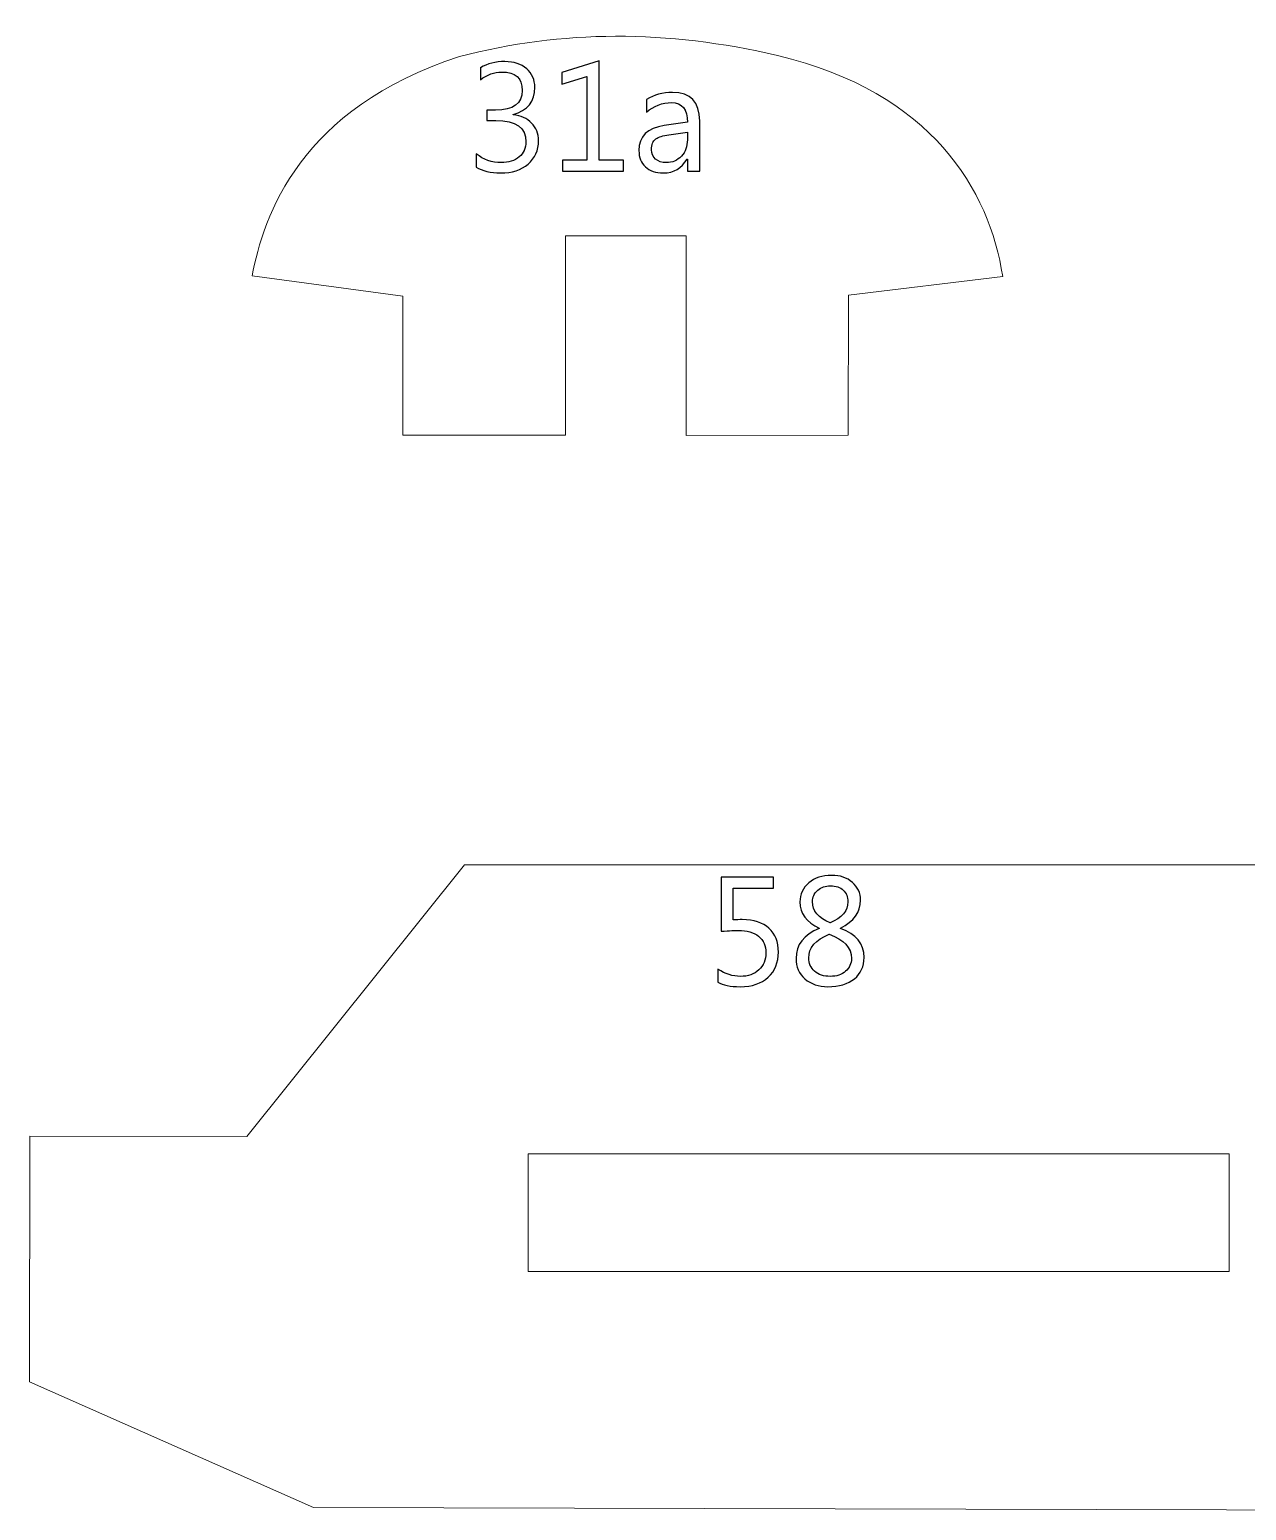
# Model space of a CAD drawing. Header units: centimetres. Extents: x -196 to 200, y -267 to 229.
# Drawn here: x -144.79 to -111.02, y -217.05 to -175.97 of the extents above; entities that cross this region are included whole.
import ezdxf

# ---------------------------------------------------------------- set-up
doc = ezdxf.new("R2010")
doc.units = ezdxf.units.CM
doc.header["$MEASUREMENT"] = 0
doc.layers.add('Camada 1', color=7, linetype='Continuous')
doc.layers.add('Camada 2', color=20, linetype='Continuous')

msp = doc.modelspace()

# ---------------------------------------------------------------- linework, layer by layer
at = {"layer": 'Camada 1', "lineweight": 9}
msp.add_lwpolyline([(-130.955, -210.424), (-111.496, -210.424), (-111.496, -207.153), (-130.955, -207.153), (-130.955, -210.424)], close=True, dxfattribs=at)
for points, knots in [([(-129.921, -181.685), (-129.921, -181.685), (-126.57, -181.685), (-126.57, -181.685), (-126.57, -181.685), (-126.57, -181.685), (-126.572, -187.224), (-126.572, -187.224), (-126.572, -187.224), (-126.572, -187.224), (-122.069, -187.223), (-122.069, -187.223), (-122.069, -187.223), (-122.069, -187.223), (-122.066, -183.337), (-122.066, -183.337), (-122.066, -183.337), (-122.066, -183.337), (-117.783, -182.818), (-117.783, -182.818), (-117.783, -182.818), (-118.154, -180.424), (-119.728, -177.719), (-124.036, -176.683), (-124.036, -176.683), (-127.095, -175.969), (-130.012, -175.967), (-132.859, -176.717), (-132.859, -176.717), (-137.282, -178.147), (-138.307, -181.135), (-138.611, -182.802), (-138.611, -182.802), (-138.611, -182.802), (-134.433, -183.358), (-134.433, -183.358), (-134.433, -183.358), (-134.433, -183.358), (-134.432, -187.216), (-134.432, -187.216), (-134.432, -187.216), (-134.432, -187.216), (-129.921, -187.223), (-129.921, -187.223), (-129.921, -187.223), (-129.921, -187.223), (-129.921, -181.685), (-129.921, -181.685)], [0, 0, 0, 0, 0.076923, 0.076923, 0.076923, 0.076923, 0.153846, 0.153846, 0.153846, 0.153846, 0.230769, 0.230769, 0.230769, 0.230769, 0.307692, 0.307692, 0.307692, 0.307692, 0.384615, 0.384615, 0.384615, 0.384615, 0.461538, 0.461538, 0.461538, 0.461538, 0.538462, 0.538462, 0.538462, 0.538462, 0.615385, 0.615385, 0.615385, 0.615385, 0.692308, 0.692308, 0.692308, 0.692308, 0.769231, 0.769231, 0.769231, 0.769231, 0.846154, 0.846154, 0.846154, 0.846154, 1, 1, 1, 1]), ([(-104.327, -217.05), (-104.327, -217.05), (-136.912, -216.969), (-136.912, -216.969), (-136.912, -216.969), (-136.912, -216.969), (-144.789, -213.482), (-144.789, -213.482), (-144.789, -213.482), (-144.789, -213.482), (-144.787, -206.668), (-144.787, -206.668), (-144.787, -206.668), (-144.787, -206.668), (-138.757, -206.675), (-138.757, -206.675), (-138.757, -206.675), (-138.757, -206.675), (-132.719, -199.139), (-132.719, -199.139), (-132.719, -199.139), (-132.719, -199.139), (-104.327, -199.139), (-104.327, -199.139), (-104.327, -199.139), (-104.327, -199.139), (-104.327, -217.05), (-104.327, -217.05)], [0, 0, 0, 0, 0.125, 0.125, 0.125, 0.125, 0.25, 0.25, 0.25, 0.25, 0.375, 0.375, 0.375, 0.375, 0.5, 0.5, 0.5, 0.5, 0.625, 0.625, 0.625, 0.625, 0.75, 0.75, 0.75, 0.75, 1, 1, 1, 1])]:
    msp.add_open_spline(points, degree=3, knots=knots, dxfattribs=at)
at = {"layer": 'Camada 2'}
for points, knots in [([(-132.394, -179.781), (-132.394, -179.781), (-132.394, -179.414), (-132.394, -179.414), (-132.394, -179.414), (-132.19, -179.576), (-131.959, -179.657), (-131.702, -179.657), (-131.702, -179.657), (-131.493, -179.657), (-131.327, -179.605), (-131.202, -179.5), (-131.202, -179.5), (-131.078, -179.396), (-131.016, -179.255), (-131.016, -179.079), (-131.016, -179.079), (-131.016, -178.687), (-131.293, -178.492), (-131.847, -178.492), (-131.847, -178.492), (-131.847, -178.492), (-132.096, -178.492), (-132.096, -178.492), (-132.096, -178.492), (-132.096, -178.492), (-132.096, -178.202), (-132.096, -178.202), (-132.096, -178.202), (-132.096, -178.202), (-131.859, -178.202), (-131.859, -178.202), (-131.859, -178.202), (-131.365, -178.202), (-131.118, -178.018), (-131.118, -177.652), (-131.118, -177.652), (-131.118, -177.312), (-131.307, -177.143), (-131.684, -177.143), (-131.684, -177.143), (-131.894, -177.143), (-132.093, -177.214), (-132.279, -177.357), (-132.279, -177.357), (-132.279, -177.357), (-132.279, -177.024), (-132.279, -177.024), (-132.279, -177.024), (-132.087, -176.91), (-131.86, -176.853), (-131.599, -176.853), (-131.599, -176.853), (-131.347, -176.853), (-131.146, -176.92), (-130.994, -177.053), (-130.994, -177.053), (-130.844, -177.187), (-130.768, -177.357), (-130.768, -177.566), (-130.768, -177.566), (-130.768, -177.959), (-130.968, -178.212), (-131.369, -178.325), (-131.369, -178.325), (-131.369, -178.325), (-131.369, -178.333), (-131.369, -178.333), (-131.369, -178.333), (-131.154, -178.354), (-130.983, -178.429), (-130.856, -178.559), (-130.856, -178.559), (-130.729, -178.69), (-130.666, -178.852), (-130.666, -179.046), (-130.666, -179.046), (-130.666, -179.315), (-130.762, -179.531), (-130.955, -179.696), (-130.955, -179.696), (-131.147, -179.86), (-131.401, -179.943), (-131.717, -179.943), (-131.717, -179.943), (-132, -179.943), (-132.226, -179.889), (-132.394, -179.781)], [0, 0, 0, 0, 0.043478, 0.043478, 0.043478, 0.043478, 0.086957, 0.086957, 0.086957, 0.086957, 0.130435, 0.130435, 0.130435, 0.130435, 0.173913, 0.173913, 0.173913, 0.173913, 0.217391, 0.217391, 0.217391, 0.217391, 0.26087, 0.26087, 0.26087, 0.26087, 0.304348, 0.304348, 0.304348, 0.304348, 0.347826, 0.347826, 0.347826, 0.347826, 0.391304, 0.391304, 0.391304, 0.391304, 0.434783, 0.434783, 0.434783, 0.434783, 0.478261, 0.478261, 0.478261, 0.478261, 0.521739, 0.521739, 0.521739, 0.521739, 0.565217, 0.565217, 0.565217, 0.565217, 0.608696, 0.608696, 0.608696, 0.608696, 0.652174, 0.652174, 0.652174, 0.652174, 0.695652, 0.695652, 0.695652, 0.695652, 0.73913, 0.73913, 0.73913, 0.73913, 0.782609, 0.782609, 0.782609, 0.782609, 0.826087, 0.826087, 0.826087, 0.826087, 0.869565, 0.869565, 0.869565, 0.869565, 0.913043, 0.913043, 0.913043, 0.913043, 1, 1, 1, 1]), ([(-128.31, -179.892), (-128.31, -179.892), (-130, -179.892), (-130, -179.892), (-130, -179.892), (-130, -179.892), (-130, -179.593), (-130, -179.593), (-130, -179.593), (-130, -179.593), (-129.326, -179.593), (-129.326, -179.593), (-129.326, -179.593), (-129.326, -179.593), (-129.326, -177.27), (-129.326, -177.27), (-129.326, -177.27), (-129.326, -177.27), (-130.017, -177.476), (-130.017, -177.476), (-130.017, -177.476), (-130.017, -177.476), (-130.017, -177.152), (-130.017, -177.152), (-130.017, -177.152), (-130.017, -177.152), (-128.984, -176.836), (-128.984, -176.836), (-128.984, -176.836), (-128.984, -176.836), (-128.984, -179.593), (-128.984, -179.593), (-128.984, -179.593), (-128.984, -179.593), (-128.31, -179.593), (-128.31, -179.593), (-128.31, -179.593), (-128.31, -179.593), (-128.31, -179.892), (-128.31, -179.892)], [0, 0, 0, 0, 0.090909, 0.090909, 0.090909, 0.090909, 0.181818, 0.181818, 0.181818, 0.181818, 0.272727, 0.272727, 0.272727, 0.272727, 0.363636, 0.363636, 0.363636, 0.363636, 0.454545, 0.454545, 0.454545, 0.454545, 0.545455, 0.545455, 0.545455, 0.545455, 0.636364, 0.636364, 0.636364, 0.636364, 0.727273, 0.727273, 0.727273, 0.727273, 0.818182, 0.818182, 0.818182, 0.818182, 1, 1, 1, 1]), ([(-126.193, -179.892), (-126.193, -179.892), (-126.535, -179.892), (-126.535, -179.892), (-126.535, -179.892), (-126.535, -179.892), (-126.535, -179.558), (-126.535, -179.558), (-126.535, -179.558), (-126.535, -179.558), (-126.543, -179.558), (-126.543, -179.558), (-126.543, -179.558), (-126.692, -179.815), (-126.91, -179.943), (-127.2, -179.943), (-127.2, -179.943), (-127.412, -179.943), (-127.579, -179.887), (-127.699, -179.774), (-127.699, -179.774), (-127.819, -179.661), (-127.879, -179.512), (-127.879, -179.325), (-127.879, -179.325), (-127.879, -178.926), (-127.644, -178.694), (-127.175, -178.628), (-127.175, -178.628), (-127.175, -178.628), (-126.535, -178.539), (-126.535, -178.539), (-126.535, -178.539), (-126.535, -178.175), (-126.681, -177.992), (-126.974, -177.992), (-126.974, -177.992), (-127.231, -177.992), (-127.463, -178.081), (-127.67, -178.257), (-127.67, -178.257), (-127.67, -178.257), (-127.67, -177.907), (-127.67, -177.907), (-127.67, -177.907), (-127.46, -177.773), (-127.219, -177.707), (-126.945, -177.707), (-126.945, -177.707), (-126.444, -177.707), (-126.193, -177.972), (-126.193, -178.503), (-126.193, -178.503), (-126.193, -178.503), (-126.193, -179.892), (-126.193, -179.892)], [0, 0, 0, 0, 0.066667, 0.066667, 0.066667, 0.066667, 0.133333, 0.133333, 0.133333, 0.133333, 0.2, 0.2, 0.2, 0.2, 0.266667, 0.266667, 0.266667, 0.266667, 0.333333, 0.333333, 0.333333, 0.333333, 0.4, 0.4, 0.4, 0.4, 0.466667, 0.466667, 0.466667, 0.466667, 0.533333, 0.533333, 0.533333, 0.533333, 0.6, 0.6, 0.6, 0.6, 0.666667, 0.666667, 0.666667, 0.666667, 0.733333, 0.733333, 0.733333, 0.733333, 0.8, 0.8, 0.8, 0.8, 0.866667, 0.866667, 0.866667, 0.866667, 1, 1, 1, 1]), ([(-126.535, -178.812), (-126.535, -178.812), (-127.05, -178.883), (-127.05, -178.883), (-127.05, -178.883), (-127.208, -178.905), (-127.328, -178.945), (-127.408, -179.001), (-127.408, -179.001), (-127.489, -179.058), (-127.529, -179.158), (-127.529, -179.301), (-127.529, -179.301), (-127.529, -179.406), (-127.492, -179.491), (-127.417, -179.557), (-127.417, -179.557), (-127.343, -179.623), (-127.244, -179.657), (-127.121, -179.657), (-127.121, -179.657), (-126.951, -179.657), (-126.811, -179.597), (-126.7, -179.478), (-126.7, -179.478), (-126.59, -179.359), (-126.535, -179.208), (-126.535, -179.025), (-126.535, -179.025), (-126.535, -179.025), (-126.535, -178.812), (-126.535, -178.812)], [0, 0, 0, 0, 0.111111, 0.111111, 0.111111, 0.111111, 0.222222, 0.222222, 0.222222, 0.222222, 0.333333, 0.333333, 0.333333, 0.333333, 0.444444, 0.444444, 0.444444, 0.444444, 0.555556, 0.555556, 0.555556, 0.555556, 0.666667, 0.666667, 0.666667, 0.666667, 0.777778, 0.777778, 0.777778, 0.777778, 1, 1, 1, 1]), ([(-125.685, -202.397), (-125.685, -202.397), (-125.685, -202.034), (-125.685, -202.034), (-125.685, -202.034), (-125.481, -202.168), (-125.274, -202.235), (-125.062, -202.235), (-125.062, -202.235), (-124.851, -202.235), (-124.681, -202.175), (-124.552, -202.055), (-124.552, -202.055), (-124.423, -201.937), (-124.358, -201.778), (-124.358, -201.581), (-124.358, -201.581), (-124.358, -201.385), (-124.424, -201.232), (-124.556, -201.123), (-124.556, -201.123), (-124.688, -201.013), (-124.877, -200.959), (-125.123, -200.959), (-125.123, -200.959), (-125.206, -200.959), (-125.363, -200.967), (-125.592, -200.984), (-125.592, -200.984), (-125.592, -200.984), (-125.592, -199.482), (-125.592, -199.482), (-125.592, -199.482), (-125.592, -199.482), (-124.145, -199.482), (-124.145, -199.482), (-124.145, -199.482), (-124.145, -199.482), (-124.145, -199.789), (-124.145, -199.789), (-124.145, -199.789), (-124.145, -199.789), (-125.267, -199.789), (-125.267, -199.789), (-125.267, -199.789), (-125.267, -199.789), (-125.267, -200.668), (-125.267, -200.668), (-125.267, -200.668), (-125.175, -200.663), (-125.091, -200.66), (-125.013, -200.66), (-125.013, -200.66), (-124.693, -200.66), (-124.446, -200.74), (-124.271, -200.9), (-124.271, -200.9), (-124.096, -201.06), (-124.008, -201.28), (-124.008, -201.559), (-124.008, -201.559), (-124.008, -201.848), (-124.102, -202.08), (-124.291, -202.256), (-124.291, -202.256), (-124.479, -202.432), (-124.738, -202.521), (-125.066, -202.521), (-125.066, -202.521), (-125.343, -202.521), (-125.549, -202.479), (-125.685, -202.397)], [0, 0, 0, 0, 0.052632, 0.052632, 0.052632, 0.052632, 0.105263, 0.105263, 0.105263, 0.105263, 0.157895, 0.157895, 0.157895, 0.157895, 0.210526, 0.210526, 0.210526, 0.210526, 0.263158, 0.263158, 0.263158, 0.263158, 0.315789, 0.315789, 0.315789, 0.315789, 0.368421, 0.368421, 0.368421, 0.368421, 0.421053, 0.421053, 0.421053, 0.421053, 0.473684, 0.473684, 0.473684, 0.473684, 0.526316, 0.526316, 0.526316, 0.526316, 0.578947, 0.578947, 0.578947, 0.578947, 0.631579, 0.631579, 0.631579, 0.631579, 0.684211, 0.684211, 0.684211, 0.684211, 0.736842, 0.736842, 0.736842, 0.736842, 0.789474, 0.789474, 0.789474, 0.789474, 0.842105, 0.842105, 0.842105, 0.842105, 0.894737, 0.894737, 0.894737, 0.894737, 1, 1, 1, 1]), ([(-122.873, -200.903), (-122.873, -200.903), (-122.873, -200.895), (-122.873, -200.895), (-122.873, -200.895), (-123.232, -200.728), (-123.411, -200.486), (-123.411, -200.169), (-123.411, -200.169), (-123.411, -199.954), (-123.329, -199.776), (-123.165, -199.638), (-123.165, -199.638), (-123, -199.5), (-122.789, -199.431), (-122.53, -199.431), (-122.53, -199.431), (-122.297, -199.431), (-122.105, -199.495), (-121.955, -199.625), (-121.955, -199.625), (-121.805, -199.754), (-121.729, -199.92), (-121.729, -200.123), (-121.729, -200.123), (-121.729, -200.454), (-121.914, -200.711), (-122.284, -200.895), (-122.284, -200.895), (-122.284, -200.895), (-122.284, -200.903), (-122.284, -200.903), (-122.284, -200.903), (-121.849, -201.059), (-121.631, -201.329), (-121.631, -201.712), (-121.631, -201.712), (-121.631, -201.959), (-121.72, -202.156), (-121.898, -202.302), (-121.898, -202.302), (-122.075, -202.447), (-122.322, -202.521), (-122.639, -202.521), (-122.639, -202.521), (-122.894, -202.521), (-123.104, -202.448), (-123.27, -202.304), (-123.27, -202.304), (-123.435, -202.159), (-123.518, -201.971), (-123.518, -201.741), (-123.518, -201.741), (-123.518, -201.358), (-123.303, -201.078), (-122.873, -200.903)], [0, 0, 0, 0, 0.066667, 0.066667, 0.066667, 0.066667, 0.133333, 0.133333, 0.133333, 0.133333, 0.2, 0.2, 0.2, 0.2, 0.266667, 0.266667, 0.266667, 0.266667, 0.333333, 0.333333, 0.333333, 0.333333, 0.4, 0.4, 0.4, 0.4, 0.466667, 0.466667, 0.466667, 0.466667, 0.533333, 0.533333, 0.533333, 0.533333, 0.6, 0.6, 0.6, 0.6, 0.666667, 0.666667, 0.666667, 0.666667, 0.733333, 0.733333, 0.733333, 0.733333, 0.8, 0.8, 0.8, 0.8, 0.866667, 0.866667, 0.866667, 0.866667, 1, 1, 1, 1]), ([(-122.079, -200.166), (-122.079, -200.028), (-122.123, -199.919), (-122.209, -199.84), (-122.209, -199.84), (-122.295, -199.761), (-122.413, -199.721), (-122.562, -199.721), (-122.562, -199.721), (-122.701, -199.721), (-122.819, -199.762), (-122.916, -199.845), (-122.916, -199.845), (-123.012, -199.928), (-123.061, -200.033), (-123.061, -200.161), (-123.061, -200.161), (-123.061, -200.422), (-122.899, -200.617), (-122.574, -200.749), (-122.574, -200.749), (-122.244, -200.613), (-122.079, -200.419), (-122.079, -200.166)], [0, 0, 0, 0, 0.142857, 0.142857, 0.142857, 0.142857, 0.285714, 0.285714, 0.285714, 0.285714, 0.428571, 0.428571, 0.428571, 0.428571, 0.571429, 0.571429, 0.571429, 0.571429, 0.714286, 0.714286, 0.714286, 0.714286, 1, 1, 1, 1]), ([(-122.597, -201.065), (-122.978, -201.217), (-123.167, -201.437), (-123.167, -201.725), (-123.167, -201.725), (-123.167, -201.874), (-123.112, -201.996), (-123.002, -202.092), (-123.002, -202.092), (-122.892, -202.187), (-122.746, -202.235), (-122.566, -202.235), (-122.566, -202.235), (-122.394, -202.235), (-122.254, -202.188), (-122.145, -202.094), (-122.145, -202.094), (-122.036, -202), (-121.981, -201.881), (-121.981, -201.738), (-121.981, -201.738), (-121.981, -201.437), (-122.187, -201.213), (-122.597, -201.065)], [0, 0, 0, 0, 0.142857, 0.142857, 0.142857, 0.142857, 0.285714, 0.285714, 0.285714, 0.285714, 0.428571, 0.428571, 0.428571, 0.428571, 0.571429, 0.571429, 0.571429, 0.571429, 0.714286, 0.714286, 0.714286, 0.714286, 1, 1, 1, 1])]:
    msp.add_open_spline(points, degree=3, knots=knots, dxfattribs=at)
at = {"layer": 'Camada 2', "lineweight": 9}
for points, knots in [([(-132.394, -179.781), (-132.394, -179.781), (-132.394, -179.414), (-132.394, -179.414), (-132.394, -179.414), (-132.19, -179.576), (-131.959, -179.657), (-131.702, -179.657), (-131.702, -179.657), (-131.493, -179.657), (-131.327, -179.605), (-131.202, -179.5), (-131.202, -179.5), (-131.078, -179.396), (-131.016, -179.255), (-131.016, -179.079), (-131.016, -179.079), (-131.016, -178.687), (-131.293, -178.492), (-131.847, -178.492), (-131.847, -178.492), (-131.847, -178.492), (-132.096, -178.492), (-132.096, -178.492), (-132.096, -178.492), (-132.096, -178.492), (-132.096, -178.202), (-132.096, -178.202), (-132.096, -178.202), (-132.096, -178.202), (-131.859, -178.202), (-131.859, -178.202), (-131.859, -178.202), (-131.365, -178.202), (-131.118, -178.018), (-131.118, -177.652), (-131.118, -177.652), (-131.118, -177.312), (-131.307, -177.143), (-131.684, -177.143), (-131.684, -177.143), (-131.894, -177.143), (-132.093, -177.214), (-132.279, -177.357), (-132.279, -177.357), (-132.279, -177.357), (-132.279, -177.024), (-132.279, -177.024), (-132.279, -177.024), (-132.087, -176.91), (-131.86, -176.853), (-131.599, -176.853), (-131.599, -176.853), (-131.347, -176.853), (-131.146, -176.92), (-130.994, -177.053), (-130.994, -177.053), (-130.844, -177.187), (-130.768, -177.357), (-130.768, -177.566), (-130.768, -177.566), (-130.768, -177.959), (-130.968, -178.212), (-131.369, -178.325), (-131.369, -178.325), (-131.369, -178.325), (-131.369, -178.333), (-131.369, -178.333), (-131.369, -178.333), (-131.154, -178.354), (-130.983, -178.429), (-130.856, -178.559), (-130.856, -178.559), (-130.729, -178.69), (-130.666, -178.852), (-130.666, -179.046), (-130.666, -179.046), (-130.666, -179.315), (-130.762, -179.531), (-130.955, -179.696), (-130.955, -179.696), (-131.147, -179.86), (-131.401, -179.943), (-131.717, -179.943), (-131.717, -179.943), (-132, -179.943), (-132.226, -179.889), (-132.394, -179.781)], [0, 0, 0, 0, 0.043478, 0.043478, 0.043478, 0.043478, 0.086957, 0.086957, 0.086957, 0.086957, 0.130435, 0.130435, 0.130435, 0.130435, 0.173913, 0.173913, 0.173913, 0.173913, 0.217391, 0.217391, 0.217391, 0.217391, 0.26087, 0.26087, 0.26087, 0.26087, 0.304348, 0.304348, 0.304348, 0.304348, 0.347826, 0.347826, 0.347826, 0.347826, 0.391304, 0.391304, 0.391304, 0.391304, 0.434783, 0.434783, 0.434783, 0.434783, 0.478261, 0.478261, 0.478261, 0.478261, 0.521739, 0.521739, 0.521739, 0.521739, 0.565217, 0.565217, 0.565217, 0.565217, 0.608696, 0.608696, 0.608696, 0.608696, 0.652174, 0.652174, 0.652174, 0.652174, 0.695652, 0.695652, 0.695652, 0.695652, 0.73913, 0.73913, 0.73913, 0.73913, 0.782609, 0.782609, 0.782609, 0.782609, 0.826087, 0.826087, 0.826087, 0.826087, 0.869565, 0.869565, 0.869565, 0.869565, 0.913043, 0.913043, 0.913043, 0.913043, 1, 1, 1, 1]), ([(-128.31, -179.892), (-128.31, -179.892), (-130, -179.892), (-130, -179.892), (-130, -179.892), (-130, -179.892), (-130, -179.593), (-130, -179.593), (-130, -179.593), (-130, -179.593), (-129.326, -179.593), (-129.326, -179.593), (-129.326, -179.593), (-129.326, -179.593), (-129.326, -177.27), (-129.326, -177.27), (-129.326, -177.27), (-129.326, -177.27), (-130.017, -177.476), (-130.017, -177.476), (-130.017, -177.476), (-130.017, -177.476), (-130.017, -177.152), (-130.017, -177.152), (-130.017, -177.152), (-130.017, -177.152), (-128.984, -176.836), (-128.984, -176.836), (-128.984, -176.836), (-128.984, -176.836), (-128.984, -179.593), (-128.984, -179.593), (-128.984, -179.593), (-128.984, -179.593), (-128.31, -179.593), (-128.31, -179.593), (-128.31, -179.593), (-128.31, -179.593), (-128.31, -179.892), (-128.31, -179.892)], [0, 0, 0, 0, 0.090909, 0.090909, 0.090909, 0.090909, 0.181818, 0.181818, 0.181818, 0.181818, 0.272727, 0.272727, 0.272727, 0.272727, 0.363636, 0.363636, 0.363636, 0.363636, 0.454545, 0.454545, 0.454545, 0.454545, 0.545455, 0.545455, 0.545455, 0.545455, 0.636364, 0.636364, 0.636364, 0.636364, 0.727273, 0.727273, 0.727273, 0.727273, 0.818182, 0.818182, 0.818182, 0.818182, 1, 1, 1, 1]), ([(-126.193, -179.892), (-126.193, -179.892), (-126.535, -179.892), (-126.535, -179.892), (-126.535, -179.892), (-126.535, -179.892), (-126.535, -179.558), (-126.535, -179.558), (-126.535, -179.558), (-126.535, -179.558), (-126.543, -179.558), (-126.543, -179.558), (-126.543, -179.558), (-126.692, -179.815), (-126.91, -179.943), (-127.2, -179.943), (-127.2, -179.943), (-127.412, -179.943), (-127.579, -179.887), (-127.699, -179.774), (-127.699, -179.774), (-127.819, -179.661), (-127.879, -179.512), (-127.879, -179.325), (-127.879, -179.325), (-127.879, -178.926), (-127.644, -178.694), (-127.175, -178.628), (-127.175, -178.628), (-127.175, -178.628), (-126.535, -178.539), (-126.535, -178.539), (-126.535, -178.539), (-126.535, -178.175), (-126.681, -177.992), (-126.974, -177.992), (-126.974, -177.992), (-127.231, -177.992), (-127.463, -178.081), (-127.67, -178.257), (-127.67, -178.257), (-127.67, -178.257), (-127.67, -177.907), (-127.67, -177.907), (-127.67, -177.907), (-127.46, -177.773), (-127.219, -177.707), (-126.945, -177.707), (-126.945, -177.707), (-126.444, -177.707), (-126.193, -177.972), (-126.193, -178.503), (-126.193, -178.503), (-126.193, -178.503), (-126.193, -179.892), (-126.193, -179.892)], [0, 0, 0, 0, 0.066667, 0.066667, 0.066667, 0.066667, 0.133333, 0.133333, 0.133333, 0.133333, 0.2, 0.2, 0.2, 0.2, 0.266667, 0.266667, 0.266667, 0.266667, 0.333333, 0.333333, 0.333333, 0.333333, 0.4, 0.4, 0.4, 0.4, 0.466667, 0.466667, 0.466667, 0.466667, 0.533333, 0.533333, 0.533333, 0.533333, 0.6, 0.6, 0.6, 0.6, 0.666667, 0.666667, 0.666667, 0.666667, 0.733333, 0.733333, 0.733333, 0.733333, 0.8, 0.8, 0.8, 0.8, 0.866667, 0.866667, 0.866667, 0.866667, 1, 1, 1, 1]), ([(-126.535, -178.812), (-126.535, -178.812), (-127.05, -178.883), (-127.05, -178.883), (-127.05, -178.883), (-127.208, -178.905), (-127.328, -178.945), (-127.408, -179.001), (-127.408, -179.001), (-127.489, -179.058), (-127.529, -179.158), (-127.529, -179.301), (-127.529, -179.301), (-127.529, -179.406), (-127.492, -179.491), (-127.417, -179.557), (-127.417, -179.557), (-127.343, -179.623), (-127.244, -179.657), (-127.121, -179.657), (-127.121, -179.657), (-126.951, -179.657), (-126.811, -179.597), (-126.7, -179.478), (-126.7, -179.478), (-126.59, -179.359), (-126.535, -179.208), (-126.535, -179.025), (-126.535, -179.025), (-126.535, -179.025), (-126.535, -178.812), (-126.535, -178.812)], [0, 0, 0, 0, 0.111111, 0.111111, 0.111111, 0.111111, 0.222222, 0.222222, 0.222222, 0.222222, 0.333333, 0.333333, 0.333333, 0.333333, 0.444444, 0.444444, 0.444444, 0.444444, 0.555556, 0.555556, 0.555556, 0.555556, 0.666667, 0.666667, 0.666667, 0.666667, 0.777778, 0.777778, 0.777778, 0.777778, 1, 1, 1, 1]), ([(-125.685, -202.397), (-125.685, -202.397), (-125.685, -202.034), (-125.685, -202.034), (-125.685, -202.034), (-125.481, -202.168), (-125.274, -202.235), (-125.062, -202.235), (-125.062, -202.235), (-124.851, -202.235), (-124.681, -202.175), (-124.552, -202.055), (-124.552, -202.055), (-124.423, -201.937), (-124.358, -201.778), (-124.358, -201.581), (-124.358, -201.581), (-124.358, -201.385), (-124.424, -201.232), (-124.556, -201.123), (-124.556, -201.123), (-124.688, -201.013), (-124.877, -200.959), (-125.123, -200.959), (-125.123, -200.959), (-125.206, -200.959), (-125.363, -200.967), (-125.592, -200.984), (-125.592, -200.984), (-125.592, -200.984), (-125.592, -199.482), (-125.592, -199.482), (-125.592, -199.482), (-125.592, -199.482), (-124.145, -199.482), (-124.145, -199.482), (-124.145, -199.482), (-124.145, -199.482), (-124.145, -199.789), (-124.145, -199.789), (-124.145, -199.789), (-124.145, -199.789), (-125.267, -199.789), (-125.267, -199.789), (-125.267, -199.789), (-125.267, -199.789), (-125.267, -200.668), (-125.267, -200.668), (-125.267, -200.668), (-125.175, -200.663), (-125.091, -200.66), (-125.013, -200.66), (-125.013, -200.66), (-124.693, -200.66), (-124.446, -200.74), (-124.271, -200.9), (-124.271, -200.9), (-124.096, -201.06), (-124.008, -201.28), (-124.008, -201.559), (-124.008, -201.559), (-124.008, -201.848), (-124.102, -202.08), (-124.291, -202.256), (-124.291, -202.256), (-124.479, -202.432), (-124.738, -202.521), (-125.066, -202.521), (-125.066, -202.521), (-125.343, -202.521), (-125.549, -202.479), (-125.685, -202.397)], [0, 0, 0, 0, 0.052632, 0.052632, 0.052632, 0.052632, 0.105263, 0.105263, 0.105263, 0.105263, 0.157895, 0.157895, 0.157895, 0.157895, 0.210526, 0.210526, 0.210526, 0.210526, 0.263158, 0.263158, 0.263158, 0.263158, 0.315789, 0.315789, 0.315789, 0.315789, 0.368421, 0.368421, 0.368421, 0.368421, 0.421053, 0.421053, 0.421053, 0.421053, 0.473684, 0.473684, 0.473684, 0.473684, 0.526316, 0.526316, 0.526316, 0.526316, 0.578947, 0.578947, 0.578947, 0.578947, 0.631579, 0.631579, 0.631579, 0.631579, 0.684211, 0.684211, 0.684211, 0.684211, 0.736842, 0.736842, 0.736842, 0.736842, 0.789474, 0.789474, 0.789474, 0.789474, 0.842105, 0.842105, 0.842105, 0.842105, 0.894737, 0.894737, 0.894737, 0.894737, 1, 1, 1, 1]), ([(-122.873, -200.903), (-122.873, -200.903), (-122.873, -200.895), (-122.873, -200.895), (-122.873, -200.895), (-123.232, -200.728), (-123.411, -200.486), (-123.411, -200.169), (-123.411, -200.169), (-123.411, -199.954), (-123.329, -199.776), (-123.165, -199.638), (-123.165, -199.638), (-123, -199.5), (-122.789, -199.431), (-122.53, -199.431), (-122.53, -199.431), (-122.297, -199.431), (-122.105, -199.495), (-121.955, -199.625), (-121.955, -199.625), (-121.805, -199.754), (-121.729, -199.92), (-121.729, -200.123), (-121.729, -200.123), (-121.729, -200.454), (-121.914, -200.711), (-122.284, -200.895), (-122.284, -200.895), (-122.284, -200.895), (-122.284, -200.903), (-122.284, -200.903), (-122.284, -200.903), (-121.849, -201.059), (-121.631, -201.329), (-121.631, -201.712), (-121.631, -201.712), (-121.631, -201.959), (-121.72, -202.156), (-121.898, -202.302), (-121.898, -202.302), (-122.075, -202.447), (-122.322, -202.521), (-122.639, -202.521), (-122.639, -202.521), (-122.894, -202.521), (-123.104, -202.448), (-123.27, -202.304), (-123.27, -202.304), (-123.435, -202.159), (-123.518, -201.971), (-123.518, -201.741), (-123.518, -201.741), (-123.518, -201.358), (-123.303, -201.078), (-122.873, -200.903)], [0, 0, 0, 0, 0.066667, 0.066667, 0.066667, 0.066667, 0.133333, 0.133333, 0.133333, 0.133333, 0.2, 0.2, 0.2, 0.2, 0.266667, 0.266667, 0.266667, 0.266667, 0.333333, 0.333333, 0.333333, 0.333333, 0.4, 0.4, 0.4, 0.4, 0.466667, 0.466667, 0.466667, 0.466667, 0.533333, 0.533333, 0.533333, 0.533333, 0.6, 0.6, 0.6, 0.6, 0.666667, 0.666667, 0.666667, 0.666667, 0.733333, 0.733333, 0.733333, 0.733333, 0.8, 0.8, 0.8, 0.8, 0.866667, 0.866667, 0.866667, 0.866667, 1, 1, 1, 1]), ([(-122.079, -200.166), (-122.079, -200.028), (-122.123, -199.919), (-122.209, -199.84), (-122.209, -199.84), (-122.295, -199.761), (-122.413, -199.721), (-122.562, -199.721), (-122.562, -199.721), (-122.701, -199.721), (-122.819, -199.762), (-122.916, -199.845), (-122.916, -199.845), (-123.012, -199.928), (-123.061, -200.033), (-123.061, -200.161), (-123.061, -200.161), (-123.061, -200.422), (-122.899, -200.617), (-122.574, -200.749), (-122.574, -200.749), (-122.244, -200.613), (-122.079, -200.419), (-122.079, -200.166)], [0, 0, 0, 0, 0.142857, 0.142857, 0.142857, 0.142857, 0.285714, 0.285714, 0.285714, 0.285714, 0.428571, 0.428571, 0.428571, 0.428571, 0.571429, 0.571429, 0.571429, 0.571429, 0.714286, 0.714286, 0.714286, 0.714286, 1, 1, 1, 1]), ([(-122.597, -201.065), (-122.978, -201.217), (-123.167, -201.437), (-123.167, -201.725), (-123.167, -201.725), (-123.167, -201.874), (-123.112, -201.996), (-123.002, -202.092), (-123.002, -202.092), (-122.892, -202.187), (-122.746, -202.235), (-122.566, -202.235), (-122.566, -202.235), (-122.394, -202.235), (-122.254, -202.188), (-122.145, -202.094), (-122.145, -202.094), (-122.036, -202), (-121.981, -201.881), (-121.981, -201.738), (-121.981, -201.738), (-121.981, -201.437), (-122.187, -201.213), (-122.597, -201.065)], [0, 0, 0, 0, 0.142857, 0.142857, 0.142857, 0.142857, 0.285714, 0.285714, 0.285714, 0.285714, 0.428571, 0.428571, 0.428571, 0.428571, 0.571429, 0.571429, 0.571429, 0.571429, 0.714286, 0.714286, 0.714286, 0.714286, 1, 1, 1, 1])]:
    msp.add_open_spline(points, degree=3, knots=knots, dxfattribs=at)

doc.saveas('drawing.dxf')
